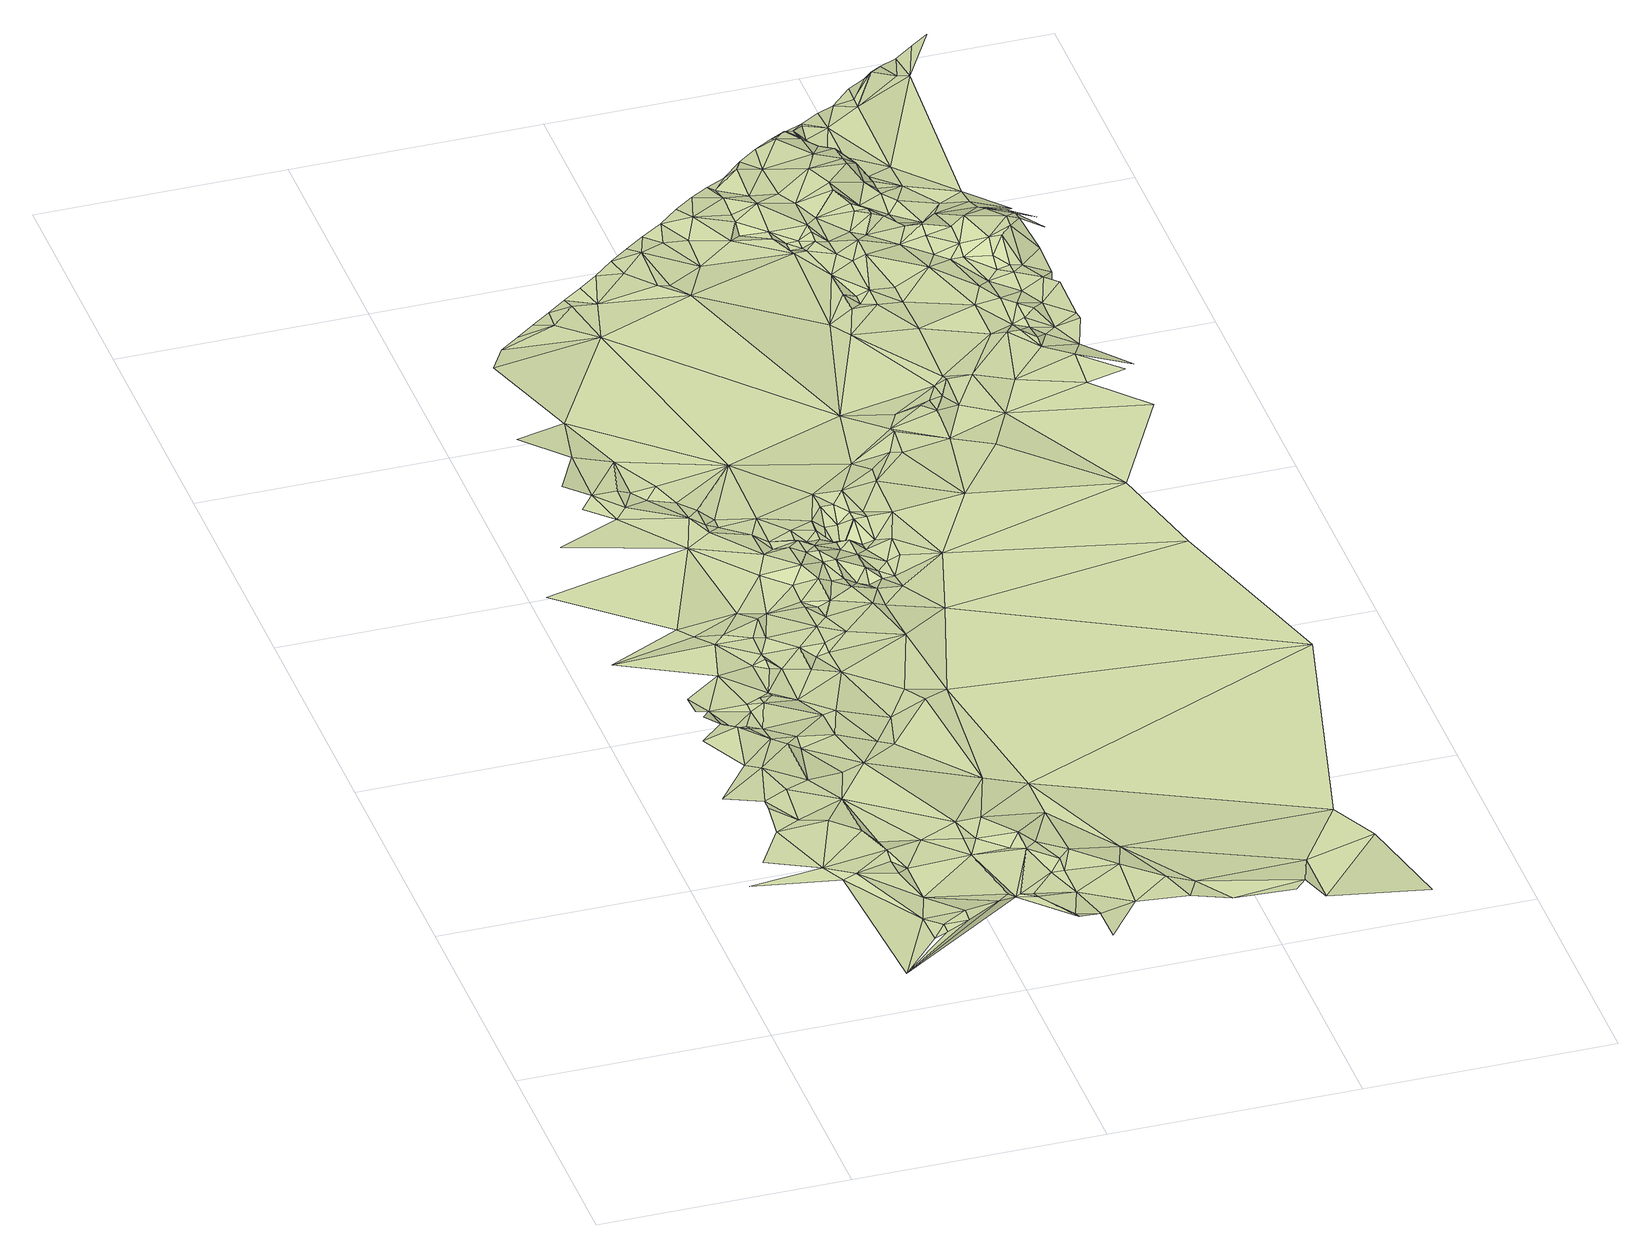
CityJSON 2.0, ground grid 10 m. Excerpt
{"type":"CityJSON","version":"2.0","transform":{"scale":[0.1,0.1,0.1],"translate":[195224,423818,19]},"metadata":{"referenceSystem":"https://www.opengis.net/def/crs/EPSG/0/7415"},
"CityObjects":{
"landuse1":{"type":"LandUse","attributes":{"3df_class":"Terrain","bgt_fysiekvoorkomen":"erf","bgt_status":"bestaand","identificatienamespace":"NL.IMGeo","onbegroeidterreindeeloptalud":"false","relatievehoogteligging":0,"aantal_punten":0},"geometry":[{"type":"MultiSurface","lod":"1","boundaries":[[[0,1,2]],[[3,4,1]],[[5,0,6]],[[7,8,9]],[[5,6,10]],[[11,12,3]],[[13,1,0]],[[7,14,8]],[[12,11,9]],[[1,15,3]],[[13,0,5]],[[16,6,17]],[[15,11,3]],[[18,9,11]],[[7,9,18]],[[19,1,13]],[[5,10,20]],[[16,20,10]],[[21,14,22]],[[5,23,13]],[[15,1,24]],[[21,22,25]],[[26,13,23]],[[20,16,17]],[[24,1,19]],[[27,5,20]],[[28,13,26]],[[17,6,29]],[[7,30,14]],[[18,31,7]],[[11,32,18]],[[19,13,28]],[[33,25,34]],[[27,23,5]],[[32,11,15]],[[22,14,30]],[[35,34,36]],[[20,17,27]],[[25,22,37]],[[25,37,34]],[[23,38,26]],[[7,31,39]],[[31,18,32]],[[38,28,26]],[[40,37,22]],[[24,32,15]],[[7,39,30]],[[19,28,38]],[[24,19,41]],[[40,22,30]],[[6,42,29]],[[43,37,40]],[[44,36,34]],[[45,34,37]],[[32,24,41]],[[43,40,46]],[[27,29,23]],[[30,46,40]],[[43,45,37]],[[27,17,29]],[[38,47,19]],[[19,47,41]],[[48,39,31]],[[46,45,43]],[[45,49,34]],[[50,31,32]],[[51,52,44]],[[44,34,49]],[[30,53,46]],[[23,54,38]],[[39,53,30]],[[41,47,32]],[[52,55,56]],[[31,50,48]],[[55,52,51]],[[39,48,53]],[[45,46,57]],[[23,29,58]],[[49,45,57]],[[54,47,38]],[[58,54,23]],[[57,59,49]],[[44,49,60]],[[61,50,32]],[[46,53,62]],[[59,60,49]],[[48,63,53]],[[47,64,32]],[[57,46,62]],[[61,48,50]],[[57,65,59]],[[56,66,67]],[[29,42,58]],[[65,60,59]],[[32,64,61]],[[44,60,68]],[[51,44,68]],[[63,48,61]],[[69,65,57]],[[54,70,47]],[[58,42,54]],[[62,53,63]],[[55,51,71]],[[64,47,70]],[[65,69,60]],[[62,69,57]],[[72,42,73]],[[55,74,56]],[[60,75,68]],[[76,70,54]],[[77,51,68]],[[73,78,72]],[[42,79,73]],[[71,51,80]],[[60,69,81]],[[60,81,75]],[[76,64,70]],[[54,42,82]],[[82,42,72]],[[63,61,83]],[[68,75,84]],[[55,71,74]],[[62,63,85]],[[77,80,51]],[[84,77,68]],[[86,76,54]],[[73,79,87]],[[69,62,85]],[[88,72,78]],[[75,81,84]],[[63,83,85]],[[66,89,90]],[[64,76,91]],[[73,92,78]],[[81,77,84]],[[82,86,54]],[[73,87,92]],[[83,61,93]],[[89,94,95]],[[96,71,80]],[[97,81,69]],[[72,88,82]],[[87,79,98]],[[66,56,74]],[[99,80,77]],[[61,64,100]],[[101,94,102]],[[74,71,96]],[[86,103,76]],[[78,92,88]],[[103,91,76]],[[104,69,85]],[[81,105,77]],[[98,92,87]],[[89,106,94]],[[96,80,99]],[[105,99,77]],[[61,100,93]],[[82,103,86]],[[69,104,97]],[[85,83,107]],[[100,64,91]],[[105,81,97]],[[106,108,94]],[[88,92,109]],[[82,88,110]],[[83,93,107]],[[103,82,111]],[[99,112,96]],[[112,74,96]],[[109,110,88]],[[110,111,82]],[[102,113,114]],[[104,85,107]],[[94,115,102]],[[116,117,98]],[[106,89,118]],[[105,97,119]],[[108,115,94]],[[106,120,108]],[[117,92,98]],[[97,104,119]],[[121,91,103]],[[66,118,89]],[[122,99,105]],[[110,109,123]],[[111,110,123]],[[112,99,122]],[[106,124,120]],[[125,109,92]],[[66,74,126]],[[74,112,126]],[[121,103,111]],[[127,105,119]],[[120,115,108]],[[128,119,104]],[[124,106,118]],[[115,113,102]],[[107,93,129]],[[127,119,128]],[[127,122,105]],[[91,130,100]],[[121,111,123]],[[125,123,109]],[[117,125,92]],[[129,93,100]],[[124,131,120]],[[132,118,66]],[[104,107,133]],[[130,91,121]],[[131,115,120]],[[122,134,112]],[[118,135,124]],[[135,131,124]],[[134,136,112]],[[137,132,66]],[[138,126,112]],[[127,128,139]],[[137,66,126]],[[118,132,140]],[[136,138,112]],[[122,127,139]],[[141,118,140]],[[107,129,133]],[[141,135,118]],[[142,134,122]],[[132,143,140]],[[144,121,123]],[[128,104,145]],[[125,144,123]],[[142,122,139]],[[140,146,141]],[[143,146,140]],[[117,147,125]],[[148,136,134]],[[148,134,142]],[[132,149,143]],[[104,133,145]],[[137,149,132]],[[129,100,150]],[[150,100,130]],[[144,130,121]],[[138,151,126]],[[152,113,115]],[[137,126,151]],[[128,145,139]],[[148,153,136]],[[153,148,142]],[[154,155,113]],[[152,115,131]],[[117,156,147]],[[136,157,138]],[[133,129,150]],[[125,147,144]],[[152,131,135]],[[158,155,154]],[[159,146,143]],[[157,136,153]],[[137,160,149]],[[152,135,141]],[[161,142,139]],[[138,157,151]],[[149,159,143]],[[162,137,151]],[[162,160,137]],[[158,163,164]],[[152,141,146]],[[165,149,160]],[[153,142,161]],[[145,133,150]],[[165,159,149]],[[147,166,144]],[[157,153,167]],[[156,166,147]],[[151,168,162]],[[165,160,169]],[[157,170,151]],[[145,161,139]],[[160,162,169]],[[159,152,146]],[[171,167,153]],[[170,168,151]],[[163,172,164]],[[171,153,161]],[[165,173,159]],[[162,168,169]],[[157,167,170]],[[154,113,152]],[[169,174,165]],[[156,175,166]],[[158,154,163]],[[174,173,165]],[[170,176,168]],[[177,167,171]],[[168,178,169]],[[167,177,170]],[[168,176,178]],[[161,145,179]],[[180,172,163]],[[181,174,169]],[[182,176,170]],[[182,170,177]],[[171,183,177]],[[181,169,178]],[[161,184,171]],[[181,173,174]],[[173,185,159]],[[183,182,177]],[[145,150,186]],[[184,183,171]],[[184,161,179]],[[187,178,176]],[[182,187,176]],[[178,188,181]],[[181,189,173]],[[163,190,180]],[[191,152,159]],[[183,192,182]],[[145,186,179]],[[183,184,193]],[[194,188,178]],[[189,185,173]],[[188,189,181]],[[166,195,144]],[[194,178,187]],[[190,163,154]],[[193,192,183]],[[185,191,159]],[[184,179,196]],[[182,197,187]],[[182,192,197]],[[175,198,166]],[[184,199,193]],[[190,200,180]],[[201,189,188]],[[194,201,188]],[[192,193,199]],[[144,202,130]],[[203,185,189]],[[199,184,196]],[[189,201,203]],[[204,194,187]],[[179,186,196]],[[205,197,192]],[[187,197,204]],[[205,192,199]],[[204,201,194]],[[203,206,185]],[[185,206,207]],[[201,208,203]],[[154,209,190]],[[208,201,204]],[[209,200,190]],[[205,199,210]],[[185,207,191]],[[199,196,210]],[[203,211,206]],[[197,212,204]],[[205,213,197]],[[208,211,203]],[[206,214,207]],[[213,212,197]],[[215,208,204]],[[206,211,214]],[[205,210,213]],[[175,216,198]],[[212,215,204]],[[209,217,200]],[[207,218,191]],[[214,218,207]],[[219,211,208]],[[215,219,208]],[[211,219,214]],[[220,215,212]],[[221,213,210]],[[195,166,198]],[[191,222,152]],[[223,218,214]],[[214,219,223]],[[218,224,191]],[[212,213,225]],[[220,219,215]],[[152,226,154]],[[210,196,227]],[[225,220,212]],[[227,196,186]],[[218,223,224]],[[217,209,228]],[[225,213,221]],[[223,219,229]],[[219,220,229]],[[224,223,230]],[[229,230,223]],[[221,210,227]],[[154,231,209]],[[224,222,191]],[[232,229,220]],[[150,130,233]],[[144,195,202]],[[232,220,225]],[[209,234,228]],[[225,221,227]],[[232,230,229]],[[224,230,235]],[[152,222,226]],[[195,198,236]],[[232,225,227]],[[209,237,234]],[[230,232,235]],[[234,238,228]],[[224,239,222]],[[235,239,224]],[[226,231,154]],[[209,231,237]],[[233,186,150]],[[234,240,238]],[[234,237,240]],[[241,195,236]],[[238,240,242]],[[243,232,227]],[[239,244,222]],[[239,235,244]],[[243,235,232]],[[237,245,240]],[[245,237,231]],[[240,246,242]],[[247,244,235]],[[248,222,244]],[[222,249,226]],[[233,130,202]],[[245,250,240]],[[251,241,236]],[[235,243,247]],[[231,250,245]],[[222,248,249]],[[240,252,246]],[[227,186,253]],[[202,195,241]],[[244,247,248]],[[240,250,252]],[[252,254,246]],[[255,226,249]],[[256,231,226]],[[250,257,252]],[[257,254,252]],[[248,247,258]],[[247,243,258]],[[248,258,249]],[[257,259,254]],[[260,250,231]],[[261,255,249]],[[250,262,257]],[[226,255,263]],[[264,254,259]],[[265,243,227]],[[256,226,266]],[[267,249,258]],[[249,267,261]],[[262,259,257]],[[256,260,231]],[[263,266,226]],[[268,258,243]],[[264,259,269]],[[261,270,255]],[[260,262,250]],[[233,253,186]],[[271,259,262]],[[267,270,261]],[[270,263,255]],[[259,272,269]],[[258,273,267]],[[271,274,259]],[[267,275,270]],[[262,276,271]],[[272,259,274]],[[256,266,277]],[[278,276,262]],[[275,267,273]],[[253,265,227]],[[275,263,270]],[[269,272,279]],[[268,243,265]],[[260,278,262]],[[268,280,258]],[[281,271,276]],[[256,277,282]],[[273,258,280]],[[266,263,283]],[[276,278,281]],[[284,274,271]],[[285,263,275]],[[273,285,275]],[[286,260,256]],[[282,286,256]],[[272,287,279]],[[266,288,277]],[[284,272,274]],[[281,284,271]],[[289,278,260]],[[290,281,278]],[[283,263,285]],[[289,290,278]],[[287,291,279]],[[292,266,283]],[[282,277,293]],[[294,287,272]],[[289,260,295]],[[294,272,284]],[[288,266,292]],[[273,296,285]],[[290,297,281]],[[295,260,286]],[[277,288,293]],[[289,298,290]],[[299,282,293]],[[286,282,299]],[[295,298,289]],[[285,296,283]],[[280,296,273]],[[298,297,290]],[[300,291,287]],[[301,284,281]],[[294,300,287]],[[302,299,293]],[[297,301,281]],[[302,286,299]],[[303,298,295]],[[288,302,293]],[[304,295,286]],[[268,265,280]],[[303,297,298]],[[294,284,305]],[[304,303,295]],[[306,297,303]],[[307,286,302]],[[308,291,300]],[[306,301,297]],[[304,286,307]],[[288,309,302]],[[310,284,301]],[[288,292,309]],[[310,305,284]],[[311,300,294]],[[306,303,312]],[[312,303,304]],[[305,311,294]],[[301,306,312]],[[296,280,313]],[[283,296,314]],[[283,314,292]],[[308,300,311]],[[315,302,309]],[[316,307,302]],[[312,317,301]],[[316,302,315]],[[317,310,301]],[[312,304,318]],[[318,304,307]],[[319,308,311]],[[318,307,316]],[[317,312,320]],[[310,321,305]],[[320,312,318]],[[322,309,292]],[[311,305,321]],[[313,323,296]],[[324,310,317]],[[325,315,309]],[[316,315,325]],[[326,313,280]],[[296,323,314]],[[311,327,319]],[[320,318,328]],[[329,317,320]],[[318,316,330]],[[314,322,292]],[[321,310,331]],[[324,331,310]],[[280,265,332]],[[333,324,317]],[[317,329,333]],[[328,318,330]],[[325,309,322]],[[334,311,321]],[[316,325,330]],[[319,327,335]],[[336,320,328]],[[311,334,327]],[[320,336,329]],[[323,313,337]],[[331,324,338]],[[329,339,333]],[[327,340,335]],[[336,328,341]],[[333,338,324]],[[336,339,329]],[[342,328,330]],[[314,323,343]],[[280,332,326]],[[331,344,321]],[[322,314,343]],[[337,313,345]],[[330,325,346]],[[341,328,342]],[[338,333,339]],[[313,326,345]],[[347,327,334]],[[340,348,335]],[[349,323,337]],[[327,347,340]],[[336,341,339]],[[321,350,334]],[[322,351,325]],[[349,343,323]],[[339,352,338]],[[339,341,352]],[[353,331,338]],[[346,325,354]],[[350,321,344]],[[355,330,346]],[[356,349,337]],[[325,351,354]],[[342,330,357]],[[322,343,358]],[[359,348,340]],[[344,331,353]],[[347,359,340]],[[330,355,357]],[[360,343,349]],[[361,347,334]],[[360,349,356]],[[322,358,351]],[[341,362,352]],[[362,341,342]],[[338,352,363]],[[364,348,359]],[[365,356,337]],[[361,334,366]],[[350,366,334]],[[347,367,359]],[[368,343,360]],[[361,367,347]],[[360,356,365]],[[352,362,363]],[[369,358,343]],[[359,370,364]],[[355,346,371]],[[368,369,343]],[[371,346,354]],[[372,348,364]],[[367,370,359]],[[373,353,338]],[[351,374,354]],[[373,338,363]],[[358,374,351]],[[344,375,350]],[[344,353,375]],[[342,376,362]],[[370,377,364]],[[378,337,345]],[[376,342,357]],[[361,379,367]],[[378,365,337]],[[355,380,357]],[[381,354,374]],[[350,375,366]],[[379,361,366]],[[381,371,354]],[[382,364,377]],[[368,360,383]],[[379,370,367]],[[382,372,364]],[[360,365,383]],[[326,384,345]],[[385,369,368]],[[376,363,362]],[[379,377,370]],[[371,380,355]],[[373,386,353]],[[358,369,387]],[[375,353,388]],[[358,387,374]],[[383,385,368]],[[389,373,363]],[[366,375,390]],[[388,353,386]],[[390,379,366]],[[381,374,391]],[[376,389,363]],[[365,378,383]],[[380,392,357]],[[388,393,375]],[[394,371,381]],[[392,376,357]],[[395,369,385]],[[393,390,375]],[[396,382,377]],[[396,377,379]],[[396,372,382]],[[397,380,371]],[[391,398,381]],[[369,395,387]],[[399,386,373]],[[400,378,345]],[[383,395,385]],[[401,391,374]],[[398,394,381]],[[387,401,374]],[[390,396,379]],[[389,399,373]],[[399,388,386]],[[397,371,394]],[[388,399,393]],[[402,372,396]],[[397,392,380]],[[383,378,403]],[[391,404,398]],[[393,405,390]],[[376,406,389]],[[391,401,404]],[[395,383,407]],[[394,398,408]],[[396,390,405]],[[406,376,392]],[[404,408,398]],[[395,409,387]],[[393,399,405]],[[406,399,389]],[[403,407,383]],[[387,409,401]],[[401,410,404]],[[411,397,394]],[[412,392,397]],[[404,410,408]],[[402,396,413]],[[394,408,414]],[[401,409,410]],[[395,407,415]],[[415,409,395]],[[397,411,416]],[[408,410,414]],[[397,416,412]],[[414,411,394]],[[392,417,406]],[[418,396,405]],[[405,399,419]],[[399,406,419]],[[417,392,412]],[[420,410,409]],[[413,396,418]],[[409,415,421]],[[421,420,409]],[[422,414,410]],[[423,411,414]],[[410,420,422]],[[416,411,424]],[[417,419,406]],[[416,425,412]],[[422,423,414]],[[423,424,411]],[[426,413,418]],[[424,425,416]],[[427,413,426]],[[428,417,412]],[[429,424,423]],[[425,428,412]],[[419,417,428]],[[427,426,430]],[[425,424,431]],[[426,418,432]],[[418,405,433]],[[433,405,419]],[[430,426,432]],[[418,434,432]],[[430,432,435]],[[418,433,434]],[[432,434,435]],[[435,434,436]],[[434,433,436]],[[436,433,437]],[[438,437,433]]]}]}
},
"vertices":[
[50,69,21],[45,79,21],[15,74,22],[35,104,23],[25,89,21],[70,34,22],[54,3,21],[40,139,28],[20,124,28],[35,119,27],[70,19,23],[45,109,23],[35,114,27],[55,69,23],[35,144,27],[55,104,24],[75,19,25],[85,24,25],[45,124,27],[70,79,24],[75,24,25],[25,164,27],[40,169,27],[75,49,21],[65,94,24],[35,174,26],[70,64,23],[85,29,26],[70,74,22],[100,34,24],[50,159,26],[55,129,26],[65,119,22],[30,179,27],[35,189,22],[30,189,23],[30,199,22],[40,174,23],[75,69,21],[55,154,26],[45,169,25],[70,89,21],[108,39,21],[45,174,23],[45,209,23],[50,184,22],[50,169,24],[85,84,22],[60,154,23],[50,189,22],[70,134,23],[50,229,23],[10,229,22],[60,159,25],[100,69,22],[45,239,21],[40,244,22],[55,184,25],[105,39,23],[55,189,24],[60,194,22],[80,139,22],[75,174,22],[75,159,23],[100,89,24],[60,189,24],[60,294,22],[0,279,22],[60,214,21],[70,189,20],[100,79,23],[55,234,23],[110,39,22],[115,34,23],[65,249,21],[65,209,22],[105,79,22],[65,219,22],[115,39,21],[125,14,25],[65,229,23],[70,209,21],[120,64,24],[90,154,20],[65,214,23],[80,174,23],[115,69,22],[125,19,23],[125,49,22],[40,319,23],[15,309,22],[110,89,24],[130,34,22],[95,149,21],[35,334,25],[30,329,23],[70,239,24],[80,204,22],[135,19,21],[70,229,22],[120,119,20],[25,339,28],[35,359,26],[120,74,25],[90,199,22],[80,219,22],[45,324,24],[100,169,19],[45,334,25],[130,49,22],[130,54,24],[125,69,23],[75,244,22],[40,384,24],[20,379,24],[50,354,24],[135,4,21],[150,24,20],[65,309,25],[85,214,20],[50,334,23],[135,89,21],[90,229,23],[135,59,24],[55,329,22],[150,44,24],[80,269,22],[90,219,22],[90,214,21],[115,174,21],[135,109,21],[60,334,24],[70,299,24],[110,184,20],[90,244,22],[65,324,22],[90,249,21],[85,279,24],[90,259,22],[100,224,22],[70,304,24],[70,314,24],[95,234,23],[75,304,22],[155,59,21],[120,214,23],[75,309,22],[165,34,22],[95,244,21],[85,294,23],[125,179,20],[95,264,27],[90,339,24],[100,244,23],[70,434,24],[25,424,26],[170,19,22],[100,259,23],[32,436,25],[90,304,23],[90,284,22],[115,239,22],[95,279,25],[55,444,26],[40,442,25],[90,289,22],[175,29,21],[105,259,21],[100,274,25],[100,284,24],[105,269,23],[110,249,24],[48,448,25],[100,294,22],[100,289,21],[185,14,21],[105,274,25],[110,259,21],[105,279,24],[120,239,20],[56,454,25],[105,289,19],[110,269,23],[115,259,18],[120,249,21],[110,299,21],[140,229,21],[115,279,20],[110,289,19],[110,294,20],[65,454,26],[115,314,22],[120,264,21],[120,259,16],[115,284,20],[220,34,18],[130,249,20],[120,274,20],[215,19,20],[125,259,18],[64,460,25],[115,289,17],[240,64,17],[115,294,7],[120,284,20],[125,264,18],[115,299,17],[115,304,23],[120,289,16],[75,454,25],[130,259,18],[120,294,6],[125,279,18],[130,269,18],[120,299,17],[125,284,17],[210,14,20],[72,466,25],[120,304,23],[125,294,22],[130,284,18],[135,269,20],[135,329,22],[125,299,22],[125,309,25],[135,279,21],[140,359,23],[150,264,21],[80,472,25],[130,294,22],[130,299,21],[110,449,25],[140,294,22],[265,169,18],[90,469,26],[140,314,23],[220,9,18],[100,459,25],[88,478,26],[140,319,25],[100,479,27],[250,44,17],[96,484,26],[170,299,21],[150,329,24],[105,459,24],[104,490,26],[155,329,23],[155,339,26],[155,344,24],[120,469,23],[260,4,16],[110,484,26],[240,244,21],[113,496,26],[160,354,23],[155,419,22],[120,484,25],[175,334,22],[125,494,28],[155,464,25],[170,354,25],[135,479,25],[180,369,22],[121,502,27],[230,289,20],[160,409,23],[175,349,25],[190,324,23],[129,508,27],[175,359,23],[140,489,26],[140,504,27],[185,354,22],[140,494,26],[180,359,24],[140,484,23],[165,424,24],[150,474,26],[137,514,26],[200,344,22],[150,479,26],[165,434,24],[185,374,22],[150,494,29],[185,369,24],[165,449,23],[140,514,24],[175,424,24],[155,469,23],[155,474,23],[145,519,25],[185,404,24],[170,429,22],[150,504,26],[160,464,25],[195,369,24],[160,474,23],[160,469,23],[170,434,22],[150,519,28],[165,479,26],[175,434,24],[165,469,25],[170,459,25],[160,499,28],[165,474,26],[175,454,24],[153,525,27],[185,424,23],[165,494,26],[160,519,26],[170,469,24],[210,364,22],[210,394,23],[185,434,23],[180,454,26],[170,484,25],[180,464,26],[161,531,27],[180,474,23],[175,509,30],[210,414,23],[215,389,26],[180,494,29],[200,439,26],[235,354,22],[170,534,28],[185,469,24],[185,484,25],[195,459,24],[180,499,29],[255,334,21],[185,489,25],[180,519,29],[169,537,26],[190,479,26],[225,379,24],[190,494,20],[190,484,25],[175,539,27],[195,479,24],[200,469,25],[220,399,22],[190,509,29],[235,369,25],[205,449,24],[180,534,26],[177,543,24],[220,389,26],[190,514,28],[215,424,24],[195,484,20],[195,504,23],[210,444,24],[205,459,26],[225,384,25],[205,464,28],[220,414,24],[180,539,24],[225,394,23],[185,529,25],[200,479,20],[200,489,17],[180,544,23],[230,389,22],[190,524,26],[185,534,20],[225,399,24],[225,409,24],[185,539,18],[215,449,27],[185,549,22],[200,499,20],[220,429,22],[195,514,25],[210,479,18],[185,544,18],[240,379,22],[190,534,17],[215,459,28],[215,444,24],[185,549,21],[235,394,21],[250,354,25],[230,404,24],[200,504,19],[230,419,22],[200,509,19],[205,494,19],[195,529,18],[225,434,23],[215,479,21],[200,514,18],[225,444,31],[235,409,22],[195,549,18],[220,459,32],[225,439,26],[210,504,18],[255,359,23],[230,429,24],[193,555,21],[245,394,23],[230,434,24],[210,519,17],[220,489,18],[245,399,22],[230,444,31],[240,424,23],[235,434,23],[235,454,32],[230,474,24],[201,561,19],[235,449,31],[245,419,23],[230,464,30],[230,484,20],[210,559,18],[230,494,18],[245,429,21],[243,423,19],[245,444,22],[240,454,30],[240,459,29],[240,469,24],[210,564,18],[209,567,21],[245,479,17],[250,454,24],[217,573,20],[250,464,22],[220,574,22],[235,574,17],[230,574,18],[225,579,20],[233,585,18],[241,591,18],[249,597,18]
]}
